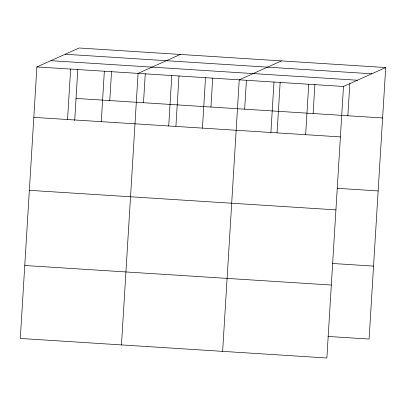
<?xml version="1.0" encoding="UTF-8"?>
<svg xmlns="http://www.w3.org/2000/svg" width="406" height="406" viewBox="0 0 406 406"><rect width="100%" height="100%" fill="white"/><g stroke="black" fill="none" stroke-linecap="round" stroke-linejoin="round"><path stroke-width="0.61" d="M385.7 67.538L79.134 47.999L36.905 66.939L20.3 338.462L326.866 358.001L343.476 86.478L385.7 67.538L369.095 339.061L328.033 336.442M67.543 119.516L70.629 69.086M74.704 120.445L77.82 69.431M101.267 121.668L104.352 71.238M109.772 100.576L111.543 71.583M121.465 344.907L138.076 73.384L180.3 54.45M143.496 102.728L145.267 73.73M168.713 125.967L171.799 75.536M175.91 126.261L178.99 75.881M202.437 128.113L205.517 77.683M210.937 107.027L212.714 78.028M222.635 351.357L239.241 79.835L281.465 60.895M244.661 109.173L246.432 80.18M270.903 132.478L273.984 82.048M277.075 132.711L280.155 82.327M305.647 134.69L308.733 84.265M313.127 113.538L314.899 84.544M347.871 115.756L349.84 83.606M65.199 54.252L371.764 73.79M50.841 60.687L357.407 80.226M36.905 66.939L343.476 86.478M76.049 98.43L382.614 117.968M33.825 117.37L340.39 136.908M337.092 188.313L378.153 190.927M29.359 190.328L335.929 209.866M332.494 263.484L373.556 266.103M24.761 265.499L331.332 285.037"/></g></svg>
